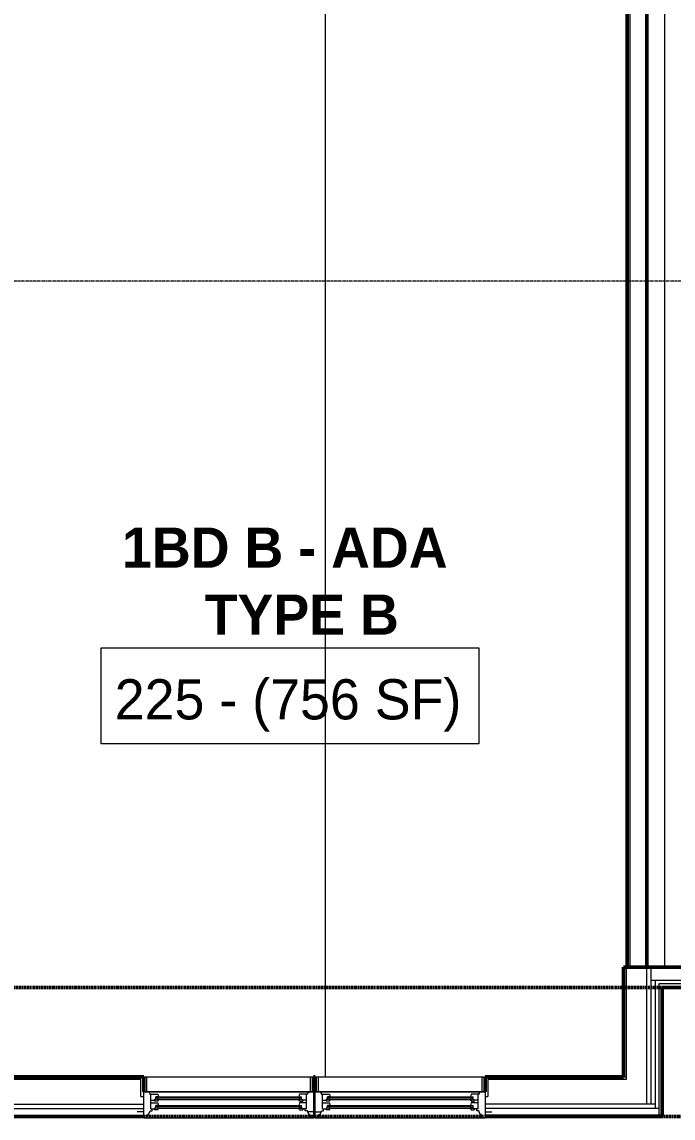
# Model space of a CAD drawing. Header units: inches. Extents: x -4235 to -464, y 9767 to 12344.
# Drawn here: x -2780.2 to -2634.4, y 9979.8 to 10225.3 of the extents above; entities that cross this region are included whole.
import ezdxf

# ---------------------------------------------------------------- set-up
doc = ezdxf.new("R2010")
doc.units = ezdxf.units.IN
doc.header["$MEASUREMENT"] = 0
doc.linetypes.add('Dash 1_16_', pattern=[0.125, 0.0625, -0.0625])
doc.linetypes.add('Grid Line 1_2_', pattern=[0.875, 0.5, -0.125, 0.125, -0.125])
for name, color, linetype, lineweight in [('0-1', 7, 'Continuous', 5), ('A-AREA-IDEN', 2, 'Continuous', 9), ('A-FLOR-1', 10, 'Continuous', 9), ('A-FLOR-2', 254, 'Continuous', 9), ('A-FLOR-4', 192, 'Continuous', 9), ('A-GLAZ-1', 151, 'Continuous', 9), ('A-GLAZ-2', 151, 'Continuous', 20), ('A-WALL', 113, 'Continuous', 13), ('A-WALL-1', 250, 'Continuous', 50), ('A-WALL-2', 50, 'Continuous', 13), ('A-WALL-3', 10, 'Continuous', 9), ('A-WALL-4', 254, 'Continuous', 9), ('A-WALL-6', 113, 'Continuous', 9), ('A-WALL-7', 113, 'Continuous', 50), ('C-PROP-LINE-1', 91, 'Dash 1_16_', 50), ('S-GRID-1', 1, 'Grid Line 1_2_', 9)]:
    doc.layers.add(name, color=color, linetype=linetype, lineweight=lineweight)
doc.styles.add('Century Gothic', font='ufonts.com_century-gothic.ttf', dxfattribs={"height": 9})
doc.styles.add('Century Gothic_B', font='GOTHICB.TTF', dxfattribs={"height": 9})

# ---------------------------------------------------------------- blocks, each defined once
blk = doc.blocks.new('CTR - 1st Phase - Common Walls_rvt-1-BACKGROUND - 2ND FLOOR')
at = {"layer": 'A-WALL-1'}
for p, q in [((-2644.7, 10261.59), (-2644.7, 10013.59)), ((-2640.32, 10013.59), (-2640.32, 10261.59)), ((-2644.7, 10013.59), (-2640.32, 10013.59))]:
    blk.add_line(p, q, dxfattribs=at)
at = {"layer": 'A-WALL-2'}
for p, q in [((-2644.07, 10013.59), (-2644.07, 10261.59)), ((-2640.57, 10013.59), (-2640.57, 10261.59))]:
    blk.add_line(p, q, dxfattribs=at)
at = {"layer": 'A-WALL-3'}
for p, q in [((-2640.32, 10013.59), (-2640.32, 10261.59)), ((-2644.7, 10013.59), (-2640.32, 10013.59))]:
    blk.add_line(p, q, dxfattribs=at)
at = {"layer": 'A-WALL-4'}
blk.add_line((-2644.7, 10238.78), (-2644.7, 10013.59), dxfattribs=at)
blk = doc.blocks.new('CTR - 1st Phase -Stairs _ Elevators_rvt-1-BACKGROUND - 2ND FLOOR')
at = {"layer": 'A-FLOR-1'}
blk.add_line((-2640.32, 10013.59), (-2636.32, 10013.59), dxfattribs=at)
at = {"layer": 'A-FLOR-2'}
blk.add_line((-2636.32, 10013.59), (-2636.32, 10261.59), dxfattribs=at)
at = {"layer": 'A-WALL-1'}
for p, q in [((-2640.32, 10253.59), (-2640.32, 10021.59)), ((-2640.32, 10021.59), (-2640.32, 10013.59)), ((-2640.32, 10013.59), (-2520.32, 10013.59))]:
    blk.add_line(p, q, dxfattribs=at)
blk = doc.blocks.new('Window-Double_Hung-Andersen-400_Series-Tilt_Wash - DOUBLE HUNG - REVERSE COTTAGE - 2ND FLOOR-2888952-BACKGROUND - 2ND FLOOR')
at = {"layer": 'A-GLAZ-1'}
for p, q in [((-19.01, 2.44), (-19.01, 3.94)), ((-19.01, 3.94), (-18.95, 3.94)), ((-18.95, 4.44), (18.95, 4.44)), ((-18.95, 1.06), (-18.95, 4.44)), ((-18.32, 1.06), (-18.32, 4.44)), ((18.32, 1.06), (18.32, 4.44)), ((18.95, 4.44), (18.95, 1.06)), ((18.95, 3.94), (19.01, 3.94)), ((19.01, 3.94), (19.01, 2.44)), ((-18.95, 2.44), (-19.01, 2.44)), ((18.95, 1.06), (-18.95, 1.06)), ((19.01, 2.44), (18.95, 2.44)), ((-16.29, -0.19), (-15.7, -0.19)), ((-16.29, -0.56), (-15.7, -0.56)), ((-16.29, -2.13), (-15.7, -2.13)), ((-15.82, -0.56), (-15.82, -0.19)), ((-15.82, -2.5), (-15.82, -2.13)), ((-15.7, -0.06), (15.7, -0.06)), ((-15.7, -0.19), (15.7, -0.19)), ((-15.7, -0.56), (15.7, -0.56)), ((-15.7, -0.69), (15.7, -0.69)), ((-15.7, -2), (15.7, -2)), ((-15.7, -2.13), (15.7, -2.13)), ((16.29, -0.19), (15.7, -0.19)), ((16.29, -0.56), (15.7, -0.56)), ((16.29, -2.13), (15.7, -2.13)), ((15.82, -0.56), (15.82, -0.19)), ((15.82, -2.5), (15.82, -2.13)), ((-16.29, -2.5), (-15.7, -2.5)), ((-15.7, -2.5), (15.7, -2.5)), ((-15.7, -2.63), (15.7, -2.63)), ((16.29, -2.5), (15.7, -2.5))]:
    blk.add_line(p, q, dxfattribs=at)
at = {"layer": 'A-GLAZ-2'}
for p, q in [((-19.01, 1.06), (19.01, 1.06)), ((-19.01, -4.81), (-19.01, 1.06)), ((-17.67, 0.78), (-18, 1.06)), ((-17.67, 0.78), (-17.67, 0.56)), ((-17.67, 0.56), (-15.86, 0.56)), ((-17.42, -2.75), (-17.42, 0.56)), ((-15.86, 0.56), (-15.7, -0.06)), ((15.86, 0.56), (15.7, -0.06)), ((17.67, 0.56), (15.86, 0.56)), ((17.42, -2.75), (17.42, 0.56)), ((17.67, 0.78), (18, 1.06)), ((17.67, 0.78), (17.67, 0.56)), ((19.01, 1.06), (19.01, -4.81)), ((-17.42, -0.81), (-16.57, -0.81)), ((-17.42, -1.37), (-15.86, -1.37)), ((-16.57, -0.69), (-16.57, -1.03)), ((-15.7, -0.69), (-16.57, -0.69)), ((-15.86, -1.03), (-16.57, -1.03)), ((-16.29, -0.69), (-16.29, -0.06)), ((-15.7, -0.06), (-16.29, -0.06)), ((-16.29, -2.63), (-16.29, -2)), ((-15.7, -2), (-16.29, -2)), ((-15.86, -1.03), (-15.7, -0.69)), ((-15.86, -1.37), (-15.7, -2)), ((15.7, -0.06), (16.29, -0.06)), ((15.86, -1.03), (15.7, -0.69)), ((15.7, -0.69), (16.57, -0.69)), ((15.86, -1.37), (15.7, -2)), ((15.7, -2), (16.29, -2)), ((15.86, -1.03), (16.57, -1.03)), ((17.42, -1.37), (15.86, -1.37)), ((16.29, -0.69), (16.29, -0.06)), ((16.29, -2.63), (16.29, -2)), ((16.57, -0.69), (16.57, -1.03)), ((17.42, -0.81), (16.57, -0.81)), ((-19.01, -3.44), (-20.51, -3.44)), ((19.01, -4.81), (-19.01, -4.81)), ((-18.2, -4), (-17.92, -4)), ((-18.2, -4.81), (-18.2, -4)), ((-17.92, -4), (-17.61, -3.19)), ((-17.61, -3.19), (-17.14, -3.19)), ((-17.42, -2.75), (-16.57, -2.75)), ((-17.14, -3.19), (-17.14, -2.75)), ((-16.57, -2.63), (-16.57, -2.97)), ((-15.7, -2.63), (-16.57, -2.63)), ((-15.86, -2.97), (-16.57, -2.97)), ((-15.86, -2.97), (-15.7, -2.63)), ((15.86, -2.97), (15.7, -2.63)), ((15.7, -2.63), (16.57, -2.63)), ((15.86, -2.97), (16.57, -2.97)), ((16.57, -2.63), (16.57, -2.97)), ((17.42, -2.75), (16.57, -2.75)), ((17.14, -3.19), (17.14, -2.75)), ((17.61, -3.19), (17.14, -3.19)), ((17.92, -4), (17.61, -3.19)), ((18.2, -4), (17.92, -4)), ((18.2, -4.81), (18.2, -4)), ((19.01, -3.44), (20.51, -3.44))]:
    blk.add_line(p, q, dxfattribs=at)
blk = doc.blocks.new('Family - ___-2835860-BACKGROUND - 2ND FLOOR')
at = {"layer": 'C-PROP-LINE-1'}
for p, q in [((-2636.92, 10009.09), (-2636.92, 9980.19)), ((-2523.72, 10009.09), (-2636.92, 10009.09)), ((-2636.92, 9980.19), (-3860.72, 9980.19))]:
    blk.add_line(p, q, dxfattribs=at)
blk = doc.blocks.new('Family - ___-2835903-BACKGROUND - 2ND FLOOR')
at = {"layer": 'C-PROP-LINE-1'}
blk.add_line((-2096.82, 10009.09), (-3831.82, 10009.09), dxfattribs=at)
blk = doc.blocks.new('Family - ___-2835932-BACKGROUND - 2ND FLOOR')
at = {"layer": 'C-PROP-LINE-1'}
blk.add_line((-2067.92, 9980.19), (-3860.72, 9980.19), dxfattribs=at)

msp = doc.modelspace()

# ---------------------------------------------------------------- linework, layer by layer
at = {"layer": 'A-AREA-IDEN', "flags": 128}
msp.add_lwpolyline([(-2762.43, 10085.08), (-2677.93, 10085.08), (-2677.93, 10063.58), (-2762.43, 10063.58)], close=True, dxfattribs=at)
at = {"layer": 'A-FLOR-4'}
for p, q in [((-2640.32, 10013.59), (-2640.32, 10261.59)), ((-2712.32, 10254.41), (-2712.32, 9989.06)), ((-2640.32, 9982.94), (-2640.32, 10013.59))]:
    msp.add_line(p, q, dxfattribs=at)
at = {"layer": 'A-WALL'}
for p, q in [((-2644.92, 10013.59), (-2644.92, 9988.44)), ((-2639.42, 10013.59), (-2639.42, 9982.94)), ((-2520.32, 10010.59), (-2639.42, 10010.59)), ((-2638.42, 10010.59), (-2638.42, 9981.94)), ((-2637.67, 10009.84), (-2637.67, 9980.44)), ((-2520.32, 10009.84), (-2637.67, 10009.84)), ((-2753.56, 9988.44), (-2834.56, 9988.44)), ((-2753.56, 9984.63), (-2753.56, 9988.44)), ((-2675.89, 9988.44), (-2675.89, 9984.63)), ((-2644.92, 9988.44), (-2675.89, 9988.44)), ((-2645.55, 9989.06), (-2644.92, 9989.06)), ((-2835.19, 9982.94), (-2752.94, 9982.94)), ((-2753.56, 9984.63), (-2752.94, 9984.63)), ((-2714.91, 9984.63), (-2714.54, 9984.63)), ((-2714.91, 9982.94), (-2714.54, 9982.94)), ((-2676.51, 9984.63), (-2675.89, 9984.63)), ((-2638.42, 9982.94), (-2676.51, 9982.94)), ((-2828.36, 9981.94), (-2752.94, 9981.94)), ((-2828.36, 9980.44), (-2752.94, 9980.44)), ((-2714.91, 9981.94), (-2714.54, 9981.94)), ((-2714.91, 9980.44), (-2714.54, 9980.44)), ((-2637.67, 9981.94), (-2676.51, 9981.94)), ((-2636.92, 9980.44), (-2676.51, 9980.44))]:
    msp.add_line(p, q, dxfattribs=at)
at = {"layer": 'A-WALL-6'}
for p, q in [((-2752.94, 9989.06), (-2752.87, 9989.06)), ((-2714.97, 9989.06), (-2714.91, 9989.06)), ((-2714.54, 9989.06), (-2714.47, 9989.06)), ((-2676.57, 9989.06), (-2676.51, 9989.06))]:
    msp.add_line(p, q, dxfattribs=at)
at = {"layer": 'A-WALL-7'}
for p, q in [((-2645.55, 10013.59), (-2645.55, 9989.06)), ((-2520.32, 10013.59), (-2645.55, 10013.59)), ((-2636.92, 9980.19), (-2636.92, 10009.09)), ((-2636.92, 10009.09), (-2520.32, 10009.09)), ((-2752.94, 9989.06), (-2835.19, 9989.06)), ((-2752.94, 9985.69), (-2752.94, 9989.06)), ((-2714.54, 9989.06), (-2714.91, 9989.06)), ((-2714.91, 9989.06), (-2714.91, 9985.69)), ((-2714.54, 9985.69), (-2714.54, 9989.06)), ((-2645.55, 9989.06), (-2676.51, 9989.06)), ((-2676.51, 9989.06), (-2676.51, 9985.69)), ((-2830.11, 9980.19), (-2752.94, 9980.19)), ((-2714.91, 9980.19), (-2714.54, 9980.19)), ((-2676.51, 9980.19), (-2636.92, 9980.19))]:
    msp.add_line(p, q, dxfattribs=at)
at = {"layer": 'S-GRID-1'}
msp.add_line((-464.45, 10167.19), (-4185.7, 10167.19), dxfattribs=at)

# ---------------------------------------------------------------- block references
at = {"layer": '0-1'}
for name in ['CTR - 1st Phase - Common Walls_rvt-1-BACKGROUND - 2ND FLOOR', 'CTR - 1st Phase -Stairs _ Elevators_rvt-1-BACKGROUND - 2ND FLOOR']:
    msp.add_blockref(name, (0, 0), dxfattribs=at)
at = {"layer": 'A-GLAZ-1'}
for p in [(-2733.92, 9984.63), (-2695.52, 9984.63)]:
    msp.add_blockref('Window-Double_Hung-Andersen-400_Series-Tilt_Wash - DOUBLE HUNG - REVERSE COTTAGE - 2ND FLOOR-2888952-BACKGROUND - 2ND FLOOR', p, dxfattribs=at)
at = {"layer": 'C-PROP-LINE-1'}
for name in ['Family - ___-2835860-BACKGROUND - 2ND FLOOR', 'Family - ___-2835932-BACKGROUND - 2ND FLOOR', 'Family - ___-2835903-BACKGROUND - 2ND FLOOR']:
    msp.add_blockref(name, (0, 0), dxfattribs=at)

# ---------------------------------------------------------------- texts
at = {"layer": 'A-AREA-IDEN', "char_height": 9, "attachment_point": 1}
for s, insert, width, style in [('1BD B - ADA', (-2757.8, 10112.05), 90.9, 'Century Gothic_B'), ('TYPE B', (-2739.3, 10097.05), 46.359, 'Century Gothic_B'), ('225 - (756 SF)', (-2759.43, 10078.08), 94.839, 'Century Gothic')]:
    msp.add_mtext(s, dxfattribs=dict(at, insert=insert, width=width, style=style))

doc.saveas('drawing.dxf')
